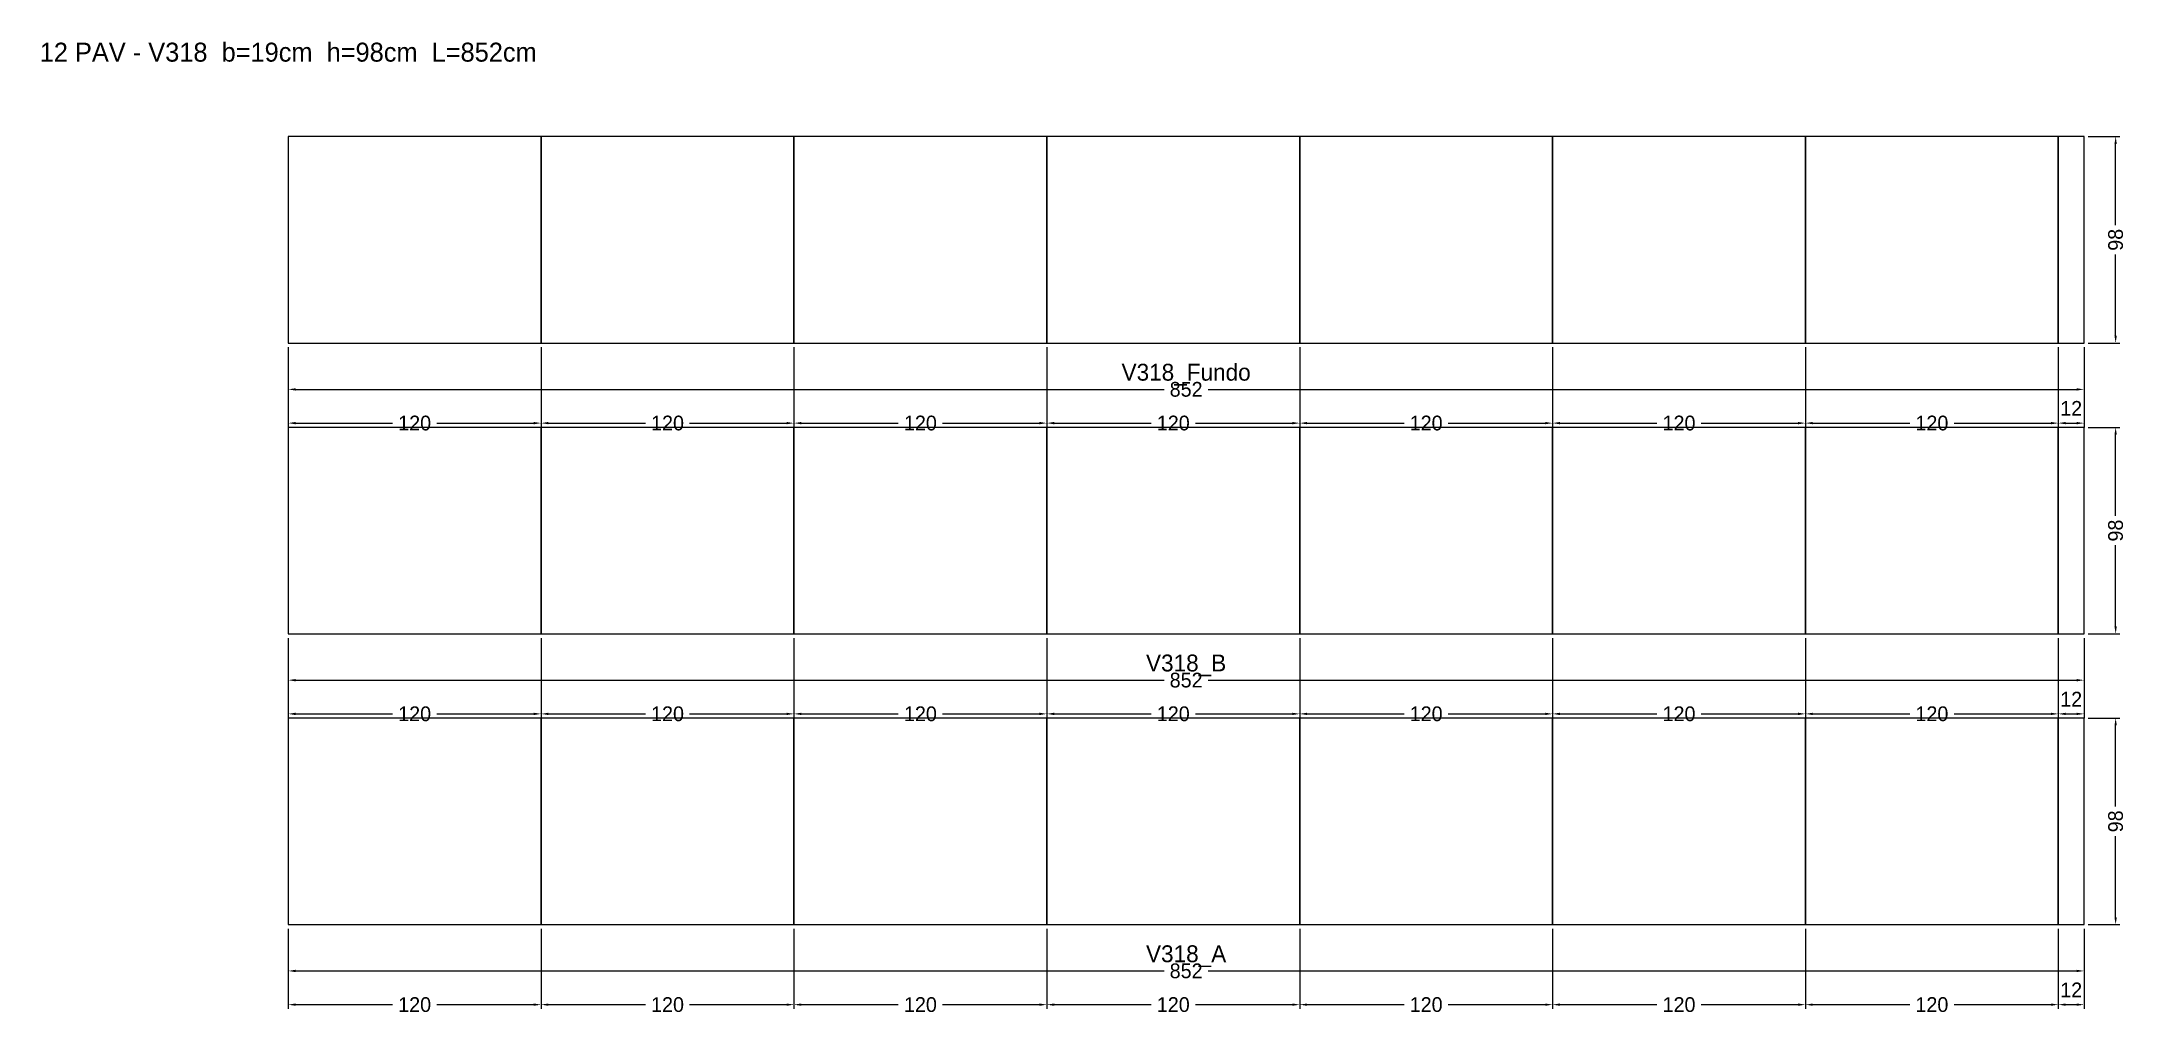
# Model space of a CAD drawing. Header units: metres. Extents: x -117 to 872, y -43 to 419.
import ezdxf

# ---------------------------------------------------------------- set-up
doc = ezdxf.new("R2010")
doc.units = ezdxf.units.M
for name, color, linetype in [('COTA', 3, 'Continuous'), ('NOMENCLATURA', 2, 'Continuous'), ('Paineis', 7, 'Continuous'), ('Texto Secao', 2, 'Continuous')]:
    doc.layers.add(name, color=color, linetype=linetype)
doc.dimstyles.new('COTA_VIG', dxfattribs={"dimtxt": 7, "dimasz": 3.5, "dimexe": 2, "dimexo": 2, "dimgap": 1.5, "dimtad": 1, "dimdec": 1, "dimcen": 2.5, "dimclrd": 3, "dimclre": 3, "dimclrt": 3, "dimazin": 3, "dimtfac": 1, "dimtmove": 0, "dimatfit": 3})

# ---------------------------------------------------------------- blocks, each defined once
blk = doc.blocks.new('_CLOSEDFILLED')
at = {"color": 0, "linetype": 'BYBLOCK'}
blk.add_solid([(-1, 0.16), (0, 0), (-1, -0.16)], dxfattribs=at)
blk = doc.blocks.new('*D1')
at = {"color": 3}
for p, q in [((0, -2), (0, -24)), ((852.2, -2), (852.2, -24)), ((3.5, -22), (415.6, -22)), ((436.6, -22), (848.7, -22))]:
    blk.add_line(p, q, dxfattribs=at)
at = {"layer": 'Defpoints'}
for p in [(0, 0), (852.2, 0), (0, -22)]:
    blk.add_point(p, dxfattribs=at)
at = {"layer": 'COTA', "color": 3, "xscale": 3.5, "yscale": 3.5, "rotation": 180}
blk.add_blockref('_CLOSEDFILLED', (0, -22), dxfattribs=at)
at = {"layer": 'COTA', "color": 3, "xscale": 3.5, "yscale": 3.5}
blk.add_blockref('_CLOSEDFILLED', (852.2, -22), dxfattribs=at)
at = {"layer": 'COTA', "color": 3, "insert": (426.1, -22), "char_height": 7, "attachment_point": 5}
blk.add_mtext('852', dxfattribs=at)
blk = doc.blocks.new('*D2')
at = {"color": 3}
for p, q in [((0, -2), (0, -40)), ((120, -2), (120, -40)), ((3.5, -38), (49.5, -38)), ((70.5, -38), (116.5, -38))]:
    blk.add_line(p, q, dxfattribs=at)
at = {"layer": 'Defpoints'}
for p in [(0, 0), (120, 0), (0, -38)]:
    blk.add_point(p, dxfattribs=at)
at = {"layer": 'COTA', "color": 3, "xscale": 3.5, "yscale": 3.5, "rotation": 180}
blk.add_blockref('_CLOSEDFILLED', (0, -38), dxfattribs=at)
at = {"layer": 'COTA', "color": 3, "xscale": 3.5, "yscale": 3.5}
blk.add_blockref('_CLOSEDFILLED', (120, -38), dxfattribs=at)
at = {"layer": 'COTA', "color": 3, "insert": (60, -38), "char_height": 7, "attachment_point": 5}
blk.add_mtext('120', dxfattribs=at)
blk = doc.blocks.new('*D3')
at = {"color": 3}
for p, q in [((120, -2), (120, -40)), ((240, -2), (240, -40)), ((123.5, -38), (169.5, -38)), ((190.5, -38), (236.5, -38))]:
    blk.add_line(p, q, dxfattribs=at)
at = {"layer": 'Defpoints'}
for p in [(120, 0), (240, 0), (120, -38)]:
    blk.add_point(p, dxfattribs=at)
at = {"layer": 'COTA', "color": 3, "xscale": 3.5, "yscale": 3.5, "rotation": 180}
blk.add_blockref('_CLOSEDFILLED', (120, -38), dxfattribs=at)
at = {"layer": 'COTA', "color": 3, "xscale": 3.5, "yscale": 3.5}
blk.add_blockref('_CLOSEDFILLED', (240, -38), dxfattribs=at)
at = {"layer": 'COTA', "color": 3, "insert": (180, -38), "char_height": 7, "attachment_point": 5}
blk.add_mtext('120', dxfattribs=at)
blk = doc.blocks.new('*D4')
at = {"color": 3}
for p, q in [((240, -2), (240, -40)), ((360, -2), (360, -40)), ((243.5, -38), (289.5, -38)), ((310.5, -38), (356.5, -38))]:
    blk.add_line(p, q, dxfattribs=at)
at = {"layer": 'Defpoints'}
for p in [(240, 0), (360, 0), (240, -38)]:
    blk.add_point(p, dxfattribs=at)
at = {"layer": 'COTA', "color": 3, "xscale": 3.5, "yscale": 3.5, "rotation": 180}
blk.add_blockref('_CLOSEDFILLED', (240, -38), dxfattribs=at)
at = {"layer": 'COTA', "color": 3, "xscale": 3.5, "yscale": 3.5}
blk.add_blockref('_CLOSEDFILLED', (360, -38), dxfattribs=at)
at = {"layer": 'COTA', "color": 3, "insert": (300, -38), "char_height": 7, "attachment_point": 5}
blk.add_mtext('120', dxfattribs=at)
blk = doc.blocks.new('*D5')
at = {"color": 3}
for p, q in [((360, -2), (360, -40)), ((480, -2), (480, -40)), ((363.5, -38), (409.5, -38)), ((430.5, -38), (476.5, -38))]:
    blk.add_line(p, q, dxfattribs=at)
at = {"layer": 'Defpoints'}
for p in [(360, 0), (480, 0), (360, -38)]:
    blk.add_point(p, dxfattribs=at)
at = {"layer": 'COTA', "color": 3, "xscale": 3.5, "yscale": 3.5, "rotation": 180}
blk.add_blockref('_CLOSEDFILLED', (360, -38), dxfattribs=at)
at = {"layer": 'COTA', "color": 3, "xscale": 3.5, "yscale": 3.5}
blk.add_blockref('_CLOSEDFILLED', (480, -38), dxfattribs=at)
at = {"layer": 'COTA', "color": 3, "insert": (420, -38), "char_height": 7, "attachment_point": 5}
blk.add_mtext('120', dxfattribs=at)
blk = doc.blocks.new('*D6')
at = {"color": 3}
for p, q in [((480, -2), (480, -40)), ((600, -2), (600, -40)), ((483.5, -38), (529.5, -38)), ((550.5, -38), (596.5, -38))]:
    blk.add_line(p, q, dxfattribs=at)
at = {"layer": 'Defpoints'}
for p in [(480, 0), (600, 0), (480, -38)]:
    blk.add_point(p, dxfattribs=at)
at = {"layer": 'COTA', "color": 3, "xscale": 3.5, "yscale": 3.5, "rotation": 180}
blk.add_blockref('_CLOSEDFILLED', (480, -38), dxfattribs=at)
at = {"layer": 'COTA', "color": 3, "xscale": 3.5, "yscale": 3.5}
blk.add_blockref('_CLOSEDFILLED', (600, -38), dxfattribs=at)
at = {"layer": 'COTA', "color": 3, "insert": (540, -38), "char_height": 7, "attachment_point": 5}
blk.add_mtext('120', dxfattribs=at)
blk = doc.blocks.new('*D7')
at = {"color": 3}
for p, q in [((600, -2), (600, -40)), ((720, -2), (720, -40)), ((603.5, -38), (649.5, -38)), ((670.5, -38), (716.5, -38))]:
    blk.add_line(p, q, dxfattribs=at)
at = {"layer": 'Defpoints'}
for p in [(600, 0), (720, 0), (600, -38)]:
    blk.add_point(p, dxfattribs=at)
at = {"layer": 'COTA', "color": 3, "xscale": 3.5, "yscale": 3.5, "rotation": 180}
blk.add_blockref('_CLOSEDFILLED', (600, -38), dxfattribs=at)
at = {"layer": 'COTA', "color": 3, "xscale": 3.5, "yscale": 3.5}
blk.add_blockref('_CLOSEDFILLED', (720, -38), dxfattribs=at)
at = {"layer": 'COTA', "color": 3, "insert": (660, -38), "char_height": 7, "attachment_point": 5}
blk.add_mtext('120', dxfattribs=at)
blk = doc.blocks.new('*D8')
at = {"color": 3}
for p, q in [((720, -2), (720, -40)), ((840, -2), (840, -40)), ((723.5, -38), (769.5, -38)), ((790.5, -38), (836.5, -38))]:
    blk.add_line(p, q, dxfattribs=at)
at = {"layer": 'Defpoints'}
for p in [(720, 0), (840, 0), (720, -38)]:
    blk.add_point(p, dxfattribs=at)
at = {"layer": 'COTA', "color": 3, "xscale": 3.5, "yscale": 3.5, "rotation": 180}
blk.add_blockref('_CLOSEDFILLED', (720, -38), dxfattribs=at)
at = {"layer": 'COTA', "color": 3, "xscale": 3.5, "yscale": 3.5}
blk.add_blockref('_CLOSEDFILLED', (840, -38), dxfattribs=at)
at = {"layer": 'COTA', "color": 3, "insert": (780, -38), "char_height": 7, "attachment_point": 5}
blk.add_mtext('120', dxfattribs=at)
blk = doc.blocks.new('*D9')
at = {"color": 3}
for p, q in [((840, -2), (840, -40)), ((852.2, -2), (852.2, -40)), ((843.5, -38), (848.7, -38))]:
    blk.add_line(p, q, dxfattribs=at)
at = {"layer": 'Defpoints'}
for p in [(840, 0), (852.2, 0), (840, -38)]:
    blk.add_point(p, dxfattribs=at)
at = {"layer": 'COTA', "color": 3, "xscale": 3.5, "yscale": 3.5, "rotation": 180}
blk.add_blockref('_CLOSEDFILLED', (840, -38), dxfattribs=at)
at = {"layer": 'COTA', "color": 3, "xscale": 3.5, "yscale": 3.5}
blk.add_blockref('_CLOSEDFILLED', (852.2, -38), dxfattribs=at)
at = {"layer": 'COTA', "color": 3, "insert": (846.1, -31), "char_height": 7, "attachment_point": 5}
blk.add_mtext('12', dxfattribs=at)
blk = doc.blocks.new('*D10')
at = {"color": 3}
for p, q in [((854.2, 98), (869.2, 98)), ((867.2, 56), (867.2, 94.5)), ((867.2, 3.5), (867.2, 42)), ((854.2, 0), (869.2, 0))]:
    blk.add_line(p, q, dxfattribs=at)
at = {"layer": 'Defpoints'}
for p in [(852.2, 98), (852.2, 0), (867.2, 0)]:
    blk.add_point(p, dxfattribs=at)
at = {"layer": 'COTA', "color": 3, "xscale": 3.5, "yscale": 3.5}
for p, rotation in [((867.2, 98), 90), ((867.2, 0), 270)]:
    blk.add_blockref('_CLOSEDFILLED', p, dxfattribs=dict(at, rotation=rotation))
at = {"layer": 'COTA', "color": 3, "insert": (867.2, 49), "char_height": 7, "attachment_point": 5, "rotation": 90}
blk.add_mtext('98', dxfattribs=at)
blk = doc.blocks.new('*D11')
at = {"color": 3}
for p, q in [((0, 136), (0, 114)), ((852.2, 136), (852.2, 114)), ((3.5, 116), (415.6, 116)), ((436.6, 116), (848.7, 116))]:
    blk.add_line(p, q, dxfattribs=at)
at = {"layer": 'Defpoints'}
for p in [(0, 138), (852.2, 138), (0, 116)]:
    blk.add_point(p, dxfattribs=at)
at = {"layer": 'COTA', "color": 3, "xscale": 3.5, "yscale": 3.5, "rotation": 180}
blk.add_blockref('_CLOSEDFILLED', (0, 116), dxfattribs=at)
at = {"layer": 'COTA', "color": 3, "xscale": 3.5, "yscale": 3.5}
blk.add_blockref('_CLOSEDFILLED', (852.2, 116), dxfattribs=at)
at = {"layer": 'COTA', "color": 3, "insert": (426.1, 116), "char_height": 7, "attachment_point": 5}
blk.add_mtext('852', dxfattribs=at)
blk = doc.blocks.new('*D12')
at = {"color": 3}
for p, q in [((0, 136), (0, 98)), ((120, 136), (120, 98)), ((3.5, 100), (49.5, 100)), ((70.5, 100), (116.5, 100))]:
    blk.add_line(p, q, dxfattribs=at)
at = {"layer": 'Defpoints'}
for p in [(0, 138), (120, 138), (0, 100)]:
    blk.add_point(p, dxfattribs=at)
at = {"layer": 'COTA', "color": 3, "xscale": 3.5, "yscale": 3.5, "rotation": 180}
blk.add_blockref('_CLOSEDFILLED', (0, 100), dxfattribs=at)
at = {"layer": 'COTA', "color": 3, "xscale": 3.5, "yscale": 3.5}
blk.add_blockref('_CLOSEDFILLED', (120, 100), dxfattribs=at)
at = {"layer": 'COTA', "color": 3, "insert": (60, 100), "char_height": 7, "attachment_point": 5}
blk.add_mtext('120', dxfattribs=at)
blk = doc.blocks.new('*D13')
at = {"color": 3}
for p, q in [((120, 136), (120, 98)), ((240, 136), (240, 98)), ((123.5, 100), (169.5, 100)), ((190.5, 100), (236.5, 100))]:
    blk.add_line(p, q, dxfattribs=at)
at = {"layer": 'Defpoints'}
for p in [(120, 138), (240, 138), (120, 100)]:
    blk.add_point(p, dxfattribs=at)
at = {"layer": 'COTA', "color": 3, "xscale": 3.5, "yscale": 3.5, "rotation": 180}
blk.add_blockref('_CLOSEDFILLED', (120, 100), dxfattribs=at)
at = {"layer": 'COTA', "color": 3, "xscale": 3.5, "yscale": 3.5}
blk.add_blockref('_CLOSEDFILLED', (240, 100), dxfattribs=at)
at = {"layer": 'COTA', "color": 3, "insert": (180, 100), "char_height": 7, "attachment_point": 5}
blk.add_mtext('120', dxfattribs=at)
blk = doc.blocks.new('*D14')
at = {"color": 3}
for p, q in [((240, 136), (240, 98)), ((360, 136), (360, 98)), ((243.5, 100), (289.5, 100)), ((310.5, 100), (356.5, 100))]:
    blk.add_line(p, q, dxfattribs=at)
at = {"layer": 'Defpoints'}
for p in [(240, 138), (360, 138), (240, 100)]:
    blk.add_point(p, dxfattribs=at)
at = {"layer": 'COTA', "color": 3, "xscale": 3.5, "yscale": 3.5, "rotation": 180}
blk.add_blockref('_CLOSEDFILLED', (240, 100), dxfattribs=at)
at = {"layer": 'COTA', "color": 3, "xscale": 3.5, "yscale": 3.5}
blk.add_blockref('_CLOSEDFILLED', (360, 100), dxfattribs=at)
at = {"layer": 'COTA', "color": 3, "insert": (300, 100), "char_height": 7, "attachment_point": 5}
blk.add_mtext('120', dxfattribs=at)
blk = doc.blocks.new('*D15')
at = {"color": 3}
for p, q in [((360, 136), (360, 98)), ((480, 136), (480, 98)), ((363.5, 100), (409.5, 100)), ((430.5, 100), (476.5, 100))]:
    blk.add_line(p, q, dxfattribs=at)
at = {"layer": 'Defpoints'}
for p in [(360, 138), (480, 138), (360, 100)]:
    blk.add_point(p, dxfattribs=at)
at = {"layer": 'COTA', "color": 3, "xscale": 3.5, "yscale": 3.5, "rotation": 180}
blk.add_blockref('_CLOSEDFILLED', (360, 100), dxfattribs=at)
at = {"layer": 'COTA', "color": 3, "xscale": 3.5, "yscale": 3.5}
blk.add_blockref('_CLOSEDFILLED', (480, 100), dxfattribs=at)
at = {"layer": 'COTA', "color": 3, "insert": (420, 100), "char_height": 7, "attachment_point": 5}
blk.add_mtext('120', dxfattribs=at)
blk = doc.blocks.new('*D16')
at = {"color": 3}
for p, q in [((480, 136), (480, 98)), ((600, 136), (600, 98)), ((483.5, 100), (529.5, 100)), ((550.5, 100), (596.5, 100))]:
    blk.add_line(p, q, dxfattribs=at)
at = {"layer": 'Defpoints'}
for p in [(480, 138), (600, 138), (480, 100)]:
    blk.add_point(p, dxfattribs=at)
at = {"layer": 'COTA', "color": 3, "xscale": 3.5, "yscale": 3.5, "rotation": 180}
blk.add_blockref('_CLOSEDFILLED', (480, 100), dxfattribs=at)
at = {"layer": 'COTA', "color": 3, "xscale": 3.5, "yscale": 3.5}
blk.add_blockref('_CLOSEDFILLED', (600, 100), dxfattribs=at)
at = {"layer": 'COTA', "color": 3, "insert": (540, 100), "char_height": 7, "attachment_point": 5}
blk.add_mtext('120', dxfattribs=at)
blk = doc.blocks.new('*D17')
at = {"color": 3}
for p, q in [((600, 136), (600, 98)), ((720, 136), (720, 98)), ((603.5, 100), (649.5, 100)), ((670.5, 100), (716.5, 100))]:
    blk.add_line(p, q, dxfattribs=at)
at = {"layer": 'Defpoints'}
for p in [(600, 138), (720, 138), (600, 100)]:
    blk.add_point(p, dxfattribs=at)
at = {"layer": 'COTA', "color": 3, "xscale": 3.5, "yscale": 3.5, "rotation": 180}
blk.add_blockref('_CLOSEDFILLED', (600, 100), dxfattribs=at)
at = {"layer": 'COTA', "color": 3, "xscale": 3.5, "yscale": 3.5}
blk.add_blockref('_CLOSEDFILLED', (720, 100), dxfattribs=at)
at = {"layer": 'COTA', "color": 3, "insert": (660, 100), "char_height": 7, "attachment_point": 5}
blk.add_mtext('120', dxfattribs=at)
blk = doc.blocks.new('*D18')
at = {"color": 3}
for p, q in [((720, 136), (720, 98)), ((840, 136), (840, 98)), ((723.5, 100), (769.5, 100)), ((790.5, 100), (836.5, 100))]:
    blk.add_line(p, q, dxfattribs=at)
at = {"layer": 'Defpoints'}
for p in [(720, 138), (840, 138), (720, 100)]:
    blk.add_point(p, dxfattribs=at)
at = {"layer": 'COTA', "color": 3, "xscale": 3.5, "yscale": 3.5, "rotation": 180}
blk.add_blockref('_CLOSEDFILLED', (720, 100), dxfattribs=at)
at = {"layer": 'COTA', "color": 3, "xscale": 3.5, "yscale": 3.5}
blk.add_blockref('_CLOSEDFILLED', (840, 100), dxfattribs=at)
at = {"layer": 'COTA', "color": 3, "insert": (780, 100), "char_height": 7, "attachment_point": 5}
blk.add_mtext('120', dxfattribs=at)
blk = doc.blocks.new('*D19')
at = {"color": 3}
for p, q in [((840, 136), (840, 98)), ((852.2, 136), (852.2, 98)), ((843.5, 100), (848.7, 100))]:
    blk.add_line(p, q, dxfattribs=at)
at = {"layer": 'Defpoints'}
for p in [(840, 138), (852.2, 138), (840, 100)]:
    blk.add_point(p, dxfattribs=at)
at = {"layer": 'COTA', "color": 3, "xscale": 3.5, "yscale": 3.5, "rotation": 180}
blk.add_blockref('_CLOSEDFILLED', (840, 100), dxfattribs=at)
at = {"layer": 'COTA', "color": 3, "xscale": 3.5, "yscale": 3.5}
blk.add_blockref('_CLOSEDFILLED', (852.2, 100), dxfattribs=at)
at = {"layer": 'COTA', "color": 3, "insert": (846.1, 107), "char_height": 7, "attachment_point": 5}
blk.add_mtext('12', dxfattribs=at)
blk = doc.blocks.new('*D20')
at = {"color": 3}
for p, q in [((854.2, 236), (869.2, 236)), ((867.2, 194), (867.2, 232.5)), ((867.2, 141.5), (867.2, 180)), ((854.2, 138), (869.2, 138))]:
    blk.add_line(p, q, dxfattribs=at)
at = {"layer": 'Defpoints'}
for p in [(852.2, 236), (852.2, 138), (867.2, 138)]:
    blk.add_point(p, dxfattribs=at)
at = {"layer": 'COTA', "color": 3, "xscale": 3.5, "yscale": 3.5}
for p, rotation in [((867.2, 236), 90), ((867.2, 138), 270)]:
    blk.add_blockref('_CLOSEDFILLED', p, dxfattribs=dict(at, rotation=rotation))
at = {"layer": 'COTA', "color": 3, "insert": (867.2, 187), "char_height": 7, "attachment_point": 5, "rotation": 90}
blk.add_mtext('98', dxfattribs=at)
blk = doc.blocks.new('*D21')
at = {"color": 3}
for p, q in [((0, 274), (0, 252)), ((852.2, 274), (852.2, 252)), ((3.5, 254), (415.6, 254)), ((436.6, 254), (848.7, 254))]:
    blk.add_line(p, q, dxfattribs=at)
at = {"layer": 'Defpoints'}
for p in [(0, 276), (852.2, 276), (0, 254)]:
    blk.add_point(p, dxfattribs=at)
at = {"layer": 'COTA', "color": 3, "xscale": 3.5, "yscale": 3.5, "rotation": 180}
blk.add_blockref('_CLOSEDFILLED', (0, 254), dxfattribs=at)
at = {"layer": 'COTA', "color": 3, "xscale": 3.5, "yscale": 3.5}
blk.add_blockref('_CLOSEDFILLED', (852.2, 254), dxfattribs=at)
at = {"layer": 'COTA', "color": 3, "insert": (426.1, 254), "char_height": 7, "attachment_point": 5}
blk.add_mtext('852', dxfattribs=at)
blk = doc.blocks.new('*D22')
at = {"color": 3}
for p, q in [((0, 274), (0, 236)), ((120, 274), (120, 236)), ((3.5, 238), (49.5, 238)), ((70.5, 238), (116.5, 238))]:
    blk.add_line(p, q, dxfattribs=at)
at = {"layer": 'Defpoints'}
for p in [(0, 276), (120, 276), (0, 238)]:
    blk.add_point(p, dxfattribs=at)
at = {"layer": 'COTA', "color": 3, "xscale": 3.5, "yscale": 3.5, "rotation": 180}
blk.add_blockref('_CLOSEDFILLED', (0, 238), dxfattribs=at)
at = {"layer": 'COTA', "color": 3, "xscale": 3.5, "yscale": 3.5}
blk.add_blockref('_CLOSEDFILLED', (120, 238), dxfattribs=at)
at = {"layer": 'COTA', "color": 3, "insert": (60, 238), "char_height": 7, "attachment_point": 5}
blk.add_mtext('120', dxfattribs=at)
blk = doc.blocks.new('*D23')
at = {"color": 3}
for p, q in [((120, 274), (120, 236)), ((240, 274), (240, 236)), ((123.5, 238), (169.5, 238)), ((190.5, 238), (236.5, 238))]:
    blk.add_line(p, q, dxfattribs=at)
at = {"layer": 'Defpoints'}
for p in [(120, 276), (240, 276), (120, 238)]:
    blk.add_point(p, dxfattribs=at)
at = {"layer": 'COTA', "color": 3, "xscale": 3.5, "yscale": 3.5, "rotation": 180}
blk.add_blockref('_CLOSEDFILLED', (120, 238), dxfattribs=at)
at = {"layer": 'COTA', "color": 3, "xscale": 3.5, "yscale": 3.5}
blk.add_blockref('_CLOSEDFILLED', (240, 238), dxfattribs=at)
at = {"layer": 'COTA', "color": 3, "insert": (180, 238), "char_height": 7, "attachment_point": 5}
blk.add_mtext('120', dxfattribs=at)
blk = doc.blocks.new('*D24')
at = {"color": 3}
for p, q in [((240, 274), (240, 236)), ((360, 274), (360, 236)), ((243.5, 238), (289.5, 238)), ((310.5, 238), (356.5, 238))]:
    blk.add_line(p, q, dxfattribs=at)
at = {"layer": 'Defpoints'}
for p in [(240, 276), (360, 276), (240, 238)]:
    blk.add_point(p, dxfattribs=at)
at = {"layer": 'COTA', "color": 3, "xscale": 3.5, "yscale": 3.5, "rotation": 180}
blk.add_blockref('_CLOSEDFILLED', (240, 238), dxfattribs=at)
at = {"layer": 'COTA', "color": 3, "xscale": 3.5, "yscale": 3.5}
blk.add_blockref('_CLOSEDFILLED', (360, 238), dxfattribs=at)
at = {"layer": 'COTA', "color": 3, "insert": (300, 238), "char_height": 7, "attachment_point": 5}
blk.add_mtext('120', dxfattribs=at)
blk = doc.blocks.new('*D25')
at = {"color": 3}
for p, q in [((360, 274), (360, 236)), ((480, 274), (480, 236)), ((363.5, 238), (409.5, 238)), ((430.5, 238), (476.5, 238))]:
    blk.add_line(p, q, dxfattribs=at)
at = {"layer": 'Defpoints'}
for p in [(360, 276), (480, 276), (360, 238)]:
    blk.add_point(p, dxfattribs=at)
at = {"layer": 'COTA', "color": 3, "xscale": 3.5, "yscale": 3.5, "rotation": 180}
blk.add_blockref('_CLOSEDFILLED', (360, 238), dxfattribs=at)
at = {"layer": 'COTA', "color": 3, "xscale": 3.5, "yscale": 3.5}
blk.add_blockref('_CLOSEDFILLED', (480, 238), dxfattribs=at)
at = {"layer": 'COTA', "color": 3, "insert": (420, 238), "char_height": 7, "attachment_point": 5}
blk.add_mtext('120', dxfattribs=at)
blk = doc.blocks.new('*D26')
at = {"color": 3}
for p, q in [((480, 274), (480, 236)), ((600, 274), (600, 236)), ((483.5, 238), (529.5, 238)), ((550.5, 238), (596.5, 238))]:
    blk.add_line(p, q, dxfattribs=at)
at = {"layer": 'Defpoints'}
for p in [(480, 276), (600, 276), (480, 238)]:
    blk.add_point(p, dxfattribs=at)
at = {"layer": 'COTA', "color": 3, "xscale": 3.5, "yscale": 3.5, "rotation": 180}
blk.add_blockref('_CLOSEDFILLED', (480, 238), dxfattribs=at)
at = {"layer": 'COTA', "color": 3, "xscale": 3.5, "yscale": 3.5}
blk.add_blockref('_CLOSEDFILLED', (600, 238), dxfattribs=at)
at = {"layer": 'COTA', "color": 3, "insert": (540, 238), "char_height": 7, "attachment_point": 5}
blk.add_mtext('120', dxfattribs=at)
blk = doc.blocks.new('*D27')
at = {"color": 3}
for p, q in [((600, 274), (600, 236)), ((720, 274), (720, 236)), ((603.5, 238), (649.5, 238)), ((670.5, 238), (716.5, 238))]:
    blk.add_line(p, q, dxfattribs=at)
at = {"layer": 'Defpoints'}
for p in [(600, 276), (720, 276), (600, 238)]:
    blk.add_point(p, dxfattribs=at)
at = {"layer": 'COTA', "color": 3, "xscale": 3.5, "yscale": 3.5, "rotation": 180}
blk.add_blockref('_CLOSEDFILLED', (600, 238), dxfattribs=at)
at = {"layer": 'COTA', "color": 3, "xscale": 3.5, "yscale": 3.5}
blk.add_blockref('_CLOSEDFILLED', (720, 238), dxfattribs=at)
at = {"layer": 'COTA', "color": 3, "insert": (660, 238), "char_height": 7, "attachment_point": 5}
blk.add_mtext('120', dxfattribs=at)
blk = doc.blocks.new('*D28')
at = {"color": 3}
for p, q in [((720, 274), (720, 236)), ((840, 274), (840, 236)), ((723.5, 238), (769.5, 238)), ((790.5, 238), (836.5, 238))]:
    blk.add_line(p, q, dxfattribs=at)
at = {"layer": 'Defpoints'}
for p in [(720, 276), (840, 276), (720, 238)]:
    blk.add_point(p, dxfattribs=at)
at = {"layer": 'COTA', "color": 3, "xscale": 3.5, "yscale": 3.5, "rotation": 180}
blk.add_blockref('_CLOSEDFILLED', (720, 238), dxfattribs=at)
at = {"layer": 'COTA', "color": 3, "xscale": 3.5, "yscale": 3.5}
blk.add_blockref('_CLOSEDFILLED', (840, 238), dxfattribs=at)
at = {"layer": 'COTA', "color": 3, "insert": (780, 238), "char_height": 7, "attachment_point": 5}
blk.add_mtext('120', dxfattribs=at)
blk = doc.blocks.new('*D29')
at = {"color": 3}
for p, q in [((840, 274), (840, 236)), ((852.2, 274), (852.2, 236)), ((843.5, 238), (848.7, 238))]:
    blk.add_line(p, q, dxfattribs=at)
at = {"layer": 'Defpoints'}
for p in [(840, 276), (852.2, 276), (840, 238)]:
    blk.add_point(p, dxfattribs=at)
at = {"layer": 'COTA', "color": 3, "xscale": 3.5, "yscale": 3.5, "rotation": 180}
blk.add_blockref('_CLOSEDFILLED', (840, 238), dxfattribs=at)
at = {"layer": 'COTA', "color": 3, "xscale": 3.5, "yscale": 3.5}
blk.add_blockref('_CLOSEDFILLED', (852.2, 238), dxfattribs=at)
at = {"layer": 'COTA', "color": 3, "insert": (846.1, 245), "char_height": 7, "attachment_point": 5}
blk.add_mtext('12', dxfattribs=at)
blk = doc.blocks.new('*D30')
at = {"color": 3}
for p, q in [((854.2, 374), (869.2, 374)), ((867.2, 332), (867.2, 370.5)), ((867.2, 279.5), (867.2, 318)), ((854.2, 276), (869.2, 276))]:
    blk.add_line(p, q, dxfattribs=at)
at = {"layer": 'Defpoints'}
for p in [(852.2, 374), (852.2, 276), (867.2, 276)]:
    blk.add_point(p, dxfattribs=at)
at = {"layer": 'COTA', "color": 3, "xscale": 3.5, "yscale": 3.5}
for p, rotation in [((867.2, 374), 90), ((867.2, 276), 270)]:
    blk.add_blockref('_CLOSEDFILLED', p, dxfattribs=dict(at, rotation=rotation))
at = {"layer": 'COTA', "color": 3, "insert": (867.2, 325), "char_height": 7, "attachment_point": 5, "rotation": 90}
blk.add_mtext('98', dxfattribs=at)

msp = doc.modelspace()

# ---------------------------------------------------------------- linework, layer by layer
at = {"layer": 'Paineis'}
for points in [[(0, 276), (120, 276), (120, 374), (0, 374)], [(120, 276), (240, 276), (240, 374), (120, 374)], [(240, 276), (360, 276), (360, 374), (240, 374)], [(360, 276), (480, 276), (480, 374), (360, 374)], [(480, 276), (600, 276), (600, 374), (480, 374)], [(600, 276), (720, 276), (720, 374), (600, 374)], [(720, 276), (840, 276), (840, 374), (720, 374)], [(840, 276), (852.2, 276), (852.2, 374), (840, 374)], [(0, 138), (120, 138), (120, 236), (0, 236)], [(120, 138), (240, 138), (240, 236), (120, 236)], [(240, 138), (360, 138), (360, 236), (240, 236)], [(360, 138), (480, 138), (480, 236), (360, 236)], [(480, 138), (600, 138), (600, 236), (480, 236)], [(600, 138), (720, 138), (720, 236), (600, 236)], [(720, 138), (840, 138), (840, 236), (720, 236)], [(840, 138), (852.2, 138), (852.2, 236), (840, 236)], [(0, 0), (120, 0), (120, 98), (0, 98)], [(120, 0), (240, 0), (240, 98), (120, 98)], [(240, 0), (360, 0), (360, 98), (240, 98)], [(360, 0), (480, 0), (480, 98), (360, 98)], [(480, 0), (600, 0), (600, 98), (480, 98)], [(600, 0), (720, 0), (720, 98), (600, 98)], [(720, 0), (840, 0), (840, 98), (720, 98)], [(840, 0), (852.2, 0), (852.2, 98), (840, 98)]]:
    msp.add_lwpolyline(points, close=True, dxfattribs=at)

# ---------------------------------------------------------------- texts
at = {"layer": 'NOMENCLATURA', "insert": (0, 414), "char_height": 9, "width": 872.2, "attachment_point": 5}
msp.add_mtext('12 PAV - V318  b=19cm  h=98cm  L=852cm', dxfattribs=at)
at = {"layer": 'Texto Secao', "char_height": 8, "width": 872.2, "attachment_point": 5}
for s, insert in [('V318_Fundo', (426.1, 261)), ('V318_B', (426.1, 123)), ('V318_A', (426.1, -15))]:
    msp.add_mtext(s, dxfattribs=dict(at, insert=insert))

# ---------------------------------------------------------------- dimensions: what is measured, and where the dimension line sits
at = {"layer": 'COTA'}
for base, p1, p2, picture, middle in [((867.2, 276), (852.2, 276), (852.2, 374), '*D30', (867.2, 325)), ((867.2, 138), (852.2, 138), (852.2, 236), '*D20', (867.2, 187)), ((867.2, 0), (852.2, 0), (852.2, 98), '*D10', (867.2, 49))]:
    dim = msp.add_linear_dim(base=base, p1=p1, p2=p2, angle=90, dimstyle='COTA_VIG', dxfattribs=at)
    dim.commit()
    dim.dimension.update_dxf_attribs({"geometry": picture, "text_midpoint": middle})
for base, p1, p2, picture, middle in [((0, 254), (0, 276), (852.2, 276), '*D21', (426.1, 254)), ((0, 238), (0, 276), (120, 276), '*D22', (60, 238)), ((120, 238), (120, 276), (240, 276), '*D23', (180, 238)), ((240, 238), (240, 276), (360, 276), '*D24', (300, 238)), ((360, 238), (360, 276), (480, 276), '*D25', (420, 238)), ((480, 238), (480, 276), (600, 276), '*D26', (540, 238)), ((600, 238), (600, 276), (720, 276), '*D27', (660, 238)), ((720, 238), (720, 276), (840, 276), '*D28', (780, 238)), ((840, 238), (840, 276), (852.2, 276), '*D29', (846.1, 245)), ((0, 116), (0, 138), (852.2, 138), '*D11', (426.1, 116)), ((0, 100), (0, 138), (120, 138), '*D12', (60, 100)), ((120, 100), (120, 138), (240, 138), '*D13', (180, 100)), ((240, 100), (240, 138), (360, 138), '*D14', (300, 100)), ((360, 100), (360, 138), (480, 138), '*D15', (420, 100)), ((480, 100), (480, 138), (600, 138), '*D16', (540, 100)), ((600, 100), (600, 138), (720, 138), '*D17', (660, 100)), ((720, 100), (720, 138), (840, 138), '*D18', (780, 100)), ((840, 100), (840, 138), (852.2, 138), '*D19', (846.1, 107)), ((0, -22), (0, 0), (852.2, 0), '*D1', (426.1, -22)), ((0, -38), (0, 0), (120, 0), '*D2', (60, -38)), ((120, -38), (120, 0), (240, 0), '*D3', (180, -38)), ((240, -38), (240, 0), (360, 0), '*D4', (300, -38)), ((360, -38), (360, 0), (480, 0), '*D5', (420, -38)), ((480, -38), (480, 0), (600, 0), '*D6', (540, -38)), ((600, -38), (600, 0), (720, 0), '*D7', (660, -38)), ((720, -38), (720, 0), (840, 0), '*D8', (780, -38)), ((840, -38), (840, 0), (852.2, 0), '*D9', (846.1, -31))]:
    dim = msp.add_linear_dim(base=base, p1=p1, p2=p2, dimstyle='COTA_VIG', dxfattribs=at)
    dim.commit()
    dim.dimension.update_dxf_attribs({"geometry": picture, "text_midpoint": middle})

doc.saveas('drawing.dxf')
